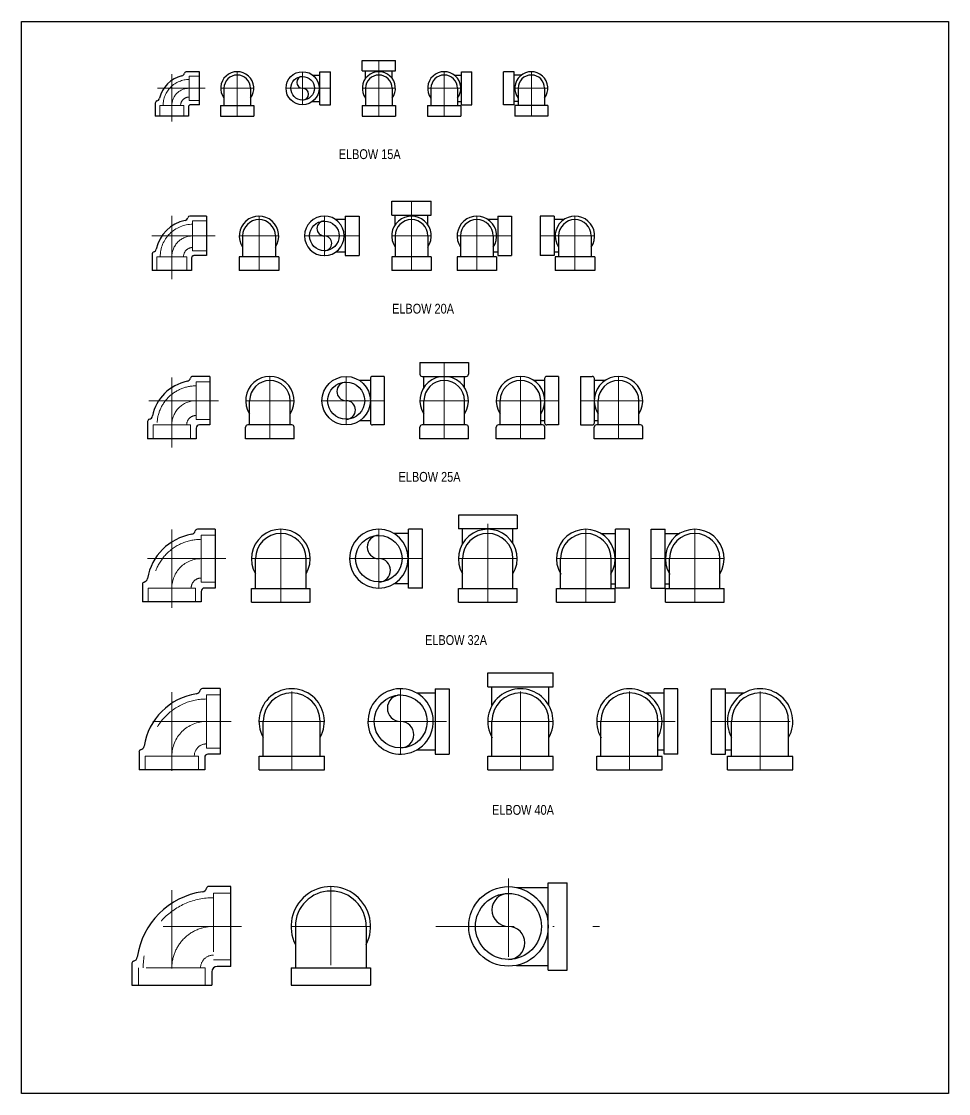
# Model space of a CAD drawing. Extents: x 0 to 90799, y 0 to 77868.
# Drawn here: x 2236 to 3087, y 58801 to 59785 of the extents above; entities that cross this region are included whole.
import ezdxf
from ezdxf.enums import TextEntityAlignment as Align

# ---------------------------------------------------------------- set-up
doc = ezdxf.new("R2010")
doc.units = 0
doc.header["$LTSCALE"] = 30
doc.header["$MEASUREMENT"] = 0
doc.linetypes.add('DGN Style 2', pattern=[3, 1.8, -1.2])
doc.linetypes.add('DGN Style 4', pattern=[4.8, 2.4, -1.2, 0, -1.2])
for name, color, linetype, lineweight in [('L(c)', 1, 'DGN Style 4', 5), ('L(hid)', 2, 'DGN Style 2', 5), ('L(txt)', 2, 'Continuous', 13)]:
    doc.layers.add(name, color=color, linetype=linetype, lineweight=lineweight)
doc.styles.add('Style-ENGINEERING', font='ENGINEERING.shx')

msp = doc.modelspace()

# ---------------------------------------------------------------- linework, layer by layer
for p, q in [((2235.99, 58800.83), (2235.99, 59784.86)), ((2235.99, 59784.86), (3087.04, 59784.86)), ((3087.04, 59784.86), (3087.04, 58800.83)), ((2548.86, 59749.04), (2579.26, 59749.04)), ((2548.86, 59739.44), (2548.86, 59749.04)), ((2579.26, 59739.44), (2579.26, 59749.04)), ((2399.56, 59738.74), (2387.67, 59738.74)), ((2399.56, 59708.34), (2399.56, 59738.74)), ((2503.19, 59735.69), (2509.96, 59735.69)), ((2509.96, 59708.34), (2509.96, 59738.74)), ((2509.96, 59738.74), (2519.56, 59738.74)), ((2519.56, 59708.34), (2519.56, 59738.74)), ((2548.86, 59739.44), (2579.26, 59739.44)), ((2551.91, 59732.67), (2551.91, 59739.44)), ((2576.21, 59732.67), (2576.21, 59739.44)), ((2633.19, 59735.69), (2639.96, 59735.69)), ((2639.96, 59708.34), (2639.96, 59738.74)), ((2639.96, 59738.74), (2649.56, 59738.74)), ((2649.56, 59708.34), (2649.56, 59738.74)), ((2678.56, 59708.34), (2678.56, 59738.74)), ((2688.16, 59738.74), (2678.56, 59738.74)), ((2688.16, 59708.34), (2688.16, 59738.74)), ((2694.92, 59735.69), (2688.16, 59735.69)), ((2421.91, 59723.54), (2421.91, 59707.64)), ((2446.21, 59723.54), (2446.21, 59707.64)), ((2551.91, 59723.54), (2551.91, 59707.64)), ((2576.21, 59723.54), (2576.21, 59707.64)), ((2611.91, 59723.54), (2611.91, 59707.64)), ((2636.21, 59723.54), (2636.21, 59707.64)), ((2691.91, 59723.54), (2691.91, 59707.64)), ((2716.21, 59723.54), (2716.21, 59707.64)), ((2503.19, 59711.39), (2509.96, 59711.39)), ((2636.21, 59711.39), (2639.96, 59711.39)), ((2691.91, 59711.39), (2688.16, 59711.39)), ((2358.86, 59709.93), (2358.86, 59698.04)), ((2389.26, 59706.34), (2389.26, 59698.04)), ((2399.56, 59708.34), (2391.26, 59708.34)), ((2418.86, 59707.64), (2418.86, 59698.04)), ((2418.86, 59707.64), (2449.26, 59707.64)), ((2449.26, 59707.64), (2449.26, 59698.04)), ((2509.96, 59708.34), (2519.56, 59708.34)), ((2548.86, 59707.64), (2548.86, 59698.04)), ((2548.86, 59707.64), (2579.26, 59707.64)), ((2579.26, 59707.64), (2579.26, 59698.04)), ((2608.86, 59707.64), (2608.86, 59698.04)), ((2608.86, 59707.64), (2639.26, 59707.64)), ((2639.26, 59707.64), (2639.26, 59698.04)), ((2639.96, 59708.34), (2649.56, 59708.34)), ((2688.16, 59708.34), (2678.56, 59708.34)), ((2688.86, 59707.64), (2688.86, 59698.04)), ((2719.26, 59707.64), (2688.86, 59707.64)), ((2719.26, 59707.64), (2719.26, 59698.04)), ((2389.26, 59698.04), (2358.86, 59698.04)), ((2418.86, 59698.04), (2449.26, 59698.04)), ((2548.86, 59698.04), (2579.26, 59698.04)), ((2608.86, 59698.04), (2639.26, 59698.04)), ((2719.26, 59698.04), (2688.86, 59698.04)), ((2575.91, 59619.83), (2612.21, 59619.83)), ((2575.91, 59607.13), (2575.91, 59619.83)), ((2612.21, 59607.13), (2612.21, 59619.83)), ((2405.86, 59606.18), (2390.66, 59606.18)), ((2405.86, 59606.18), (2405.86, 59569.88)), ((2533.16, 59603.03), (2524.26, 59603.03)), ((2533.16, 59606.18), (2533.16, 59569.88)), ((2533.16, 59606.18), (2545.86, 59606.18)), ((2545.86, 59606.18), (2545.86, 59569.88)), ((2575.91, 59607.13), (2612.21, 59607.13)), ((2579.06, 59598.24), (2579.06, 59607.13)), ((2609.06, 59598.26), (2609.06, 59607.13)), ((2673.16, 59603.03), (2664.28, 59603.03)), ((2673.16, 59606.18), (2673.16, 59569.88)), ((2673.16, 59606.18), (2685.86, 59606.18)), ((2685.86, 59606.18), (2685.86, 59569.88)), ((2712.26, 59606.18), (2712.26, 59569.88)), ((2724.96, 59606.18), (2712.26, 59606.18)), ((2724.96, 59606.18), (2724.96, 59569.88)), ((2733.83, 59603.03), (2724.96, 59603.03)), ((2439.06, 59588.03), (2439.06, 59568.93)), ((2469.06, 59588.03), (2469.06, 59568.93)), ((2579.06, 59588.03), (2579.06, 59568.93)), ((2609.06, 59588.03), (2609.06, 59568.93)), ((2639.06, 59588.03), (2639.06, 59568.93)), ((2669.06, 59588.03), (2669.06, 59568.93)), ((2729.06, 59588.03), (2729.06, 59568.93)), ((2759.06, 59588.03), (2759.06, 59568.93)), ((2355.91, 59571.43), (2355.91, 59556.23)), ((2392.21, 59567.88), (2392.21, 59556.23)), ((2405.86, 59569.88), (2394.21, 59569.88)), ((2472.21, 59568.93), (2435.91, 59568.93)), ((2435.91, 59568.93), (2435.91, 59556.23)), ((2472.21, 59568.93), (2472.21, 59556.23)), ((2533.16, 59573.03), (2524.27, 59573.03)), ((2533.16, 59569.88), (2545.86, 59569.88)), ((2612.21, 59568.93), (2575.91, 59568.93)), ((2575.91, 59568.93), (2575.91, 59556.23)), ((2612.21, 59568.93), (2612.21, 59556.23)), ((2672.21, 59568.93), (2635.91, 59568.93)), ((2635.91, 59568.93), (2635.91, 59556.23)), ((2673.16, 59573.03), (2669.06, 59573.03)), ((2672.21, 59568.93), (2672.21, 59556.23)), ((2673.16, 59569.88), (2685.86, 59569.88)), ((2724.96, 59569.88), (2712.26, 59569.88)), ((2729.06, 59573.03), (2724.96, 59573.03)), ((2762.21, 59568.93), (2725.91, 59568.93)), ((2725.91, 59568.93), (2725.91, 59556.23)), ((2762.21, 59568.93), (2762.21, 59556.23)), ((2392.21, 59556.23), (2355.91, 59556.23)), ((2472.21, 59556.23), (2435.91, 59556.23)), ((2612.21, 59556.23), (2575.91, 59556.23)), ((2672.21, 59556.23), (2635.91, 59556.23)), ((2762.21, 59556.23), (2725.91, 59556.23)), ((2601.82, 59471.68), (2646.32, 59471.68)), ((2601.82, 59471.68), (2601.82, 59460.98)), ((2646.32, 59471.68), (2646.32, 59460.98)), ((2408.96, 59459.04), (2393.08, 59459.04)), ((2408.96, 59459.04), (2408.96, 59414.54)), ((2556.26, 59455.38), (2546.26, 59455.38)), ((2556.26, 59457.02), (2556.26, 59438.27)), ((2568.96, 59459.02), (2558.26, 59459.02)), ((2568.96, 59459.02), (2568.96, 59414.52)), ((2603.82, 59458.98), (2644.32, 59458.98)), ((2605.46, 59449), (2605.46, 59458.98)), ((2642.66, 59448.99), (2642.66, 59458.98)), ((2716.26, 59455.38), (2706.27, 59455.38)), ((2716.26, 59457.02), (2716.26, 59438.24)), ((2728.96, 59459.02), (2718.26, 59459.02)), ((2728.96, 59459.02), (2728.96, 59414.52)), ((2749.16, 59459.02), (2749.16, 59414.52)), ((2749.16, 59459.02), (2759.86, 59459.02)), ((2761.86, 59457.02), (2761.86, 59438.24)), ((2771.82, 59455.38), (2761.86, 59455.38)), ((2445.46, 59414.58), (2445.46, 59436.78)), ((2482.66, 59414.58), (2482.66, 59436.78)), ((2605.46, 59414.58), (2605.46, 59436.78)), ((2642.66, 59414.58), (2642.66, 59436.78)), ((2675.46, 59414.58), (2675.46, 59436.78)), ((2712.66, 59414.58), (2712.66, 59436.78)), ((2765.46, 59414.58), (2765.46, 59436.78)), ((2802.66, 59414.58), (2802.66, 59436.78)), ((2556.26, 59435.29), (2556.26, 59416.52)), ((2716.26, 59435.31), (2716.26, 59416.52)), ((2761.86, 59435.31), (2761.86, 59416.52)), ((2351.8, 59417.76), (2351.8, 59401.88)), ((2556.26, 59418.18), (2546.27, 59418.18)), ((2716.26, 59418.18), (2712.66, 59418.18)), ((2765.46, 59418.18), (2761.86, 59418.18)), ((2396.3, 59411.54), (2396.3, 59401.88)), ((2408.96, 59414.54), (2399.3, 59414.54)), ((2441.8, 59401.88), (2441.8, 59412.58)), ((2484.3, 59414.58), (2443.8, 59414.58)), ((2481.3, 59414.58), (2446.8, 59414.58)), ((2486.3, 59401.88), (2486.3, 59412.58)), ((2568.96, 59414.52), (2558.26, 59414.52)), ((2601.8, 59401.88), (2601.8, 59412.58)), ((2644.3, 59414.58), (2603.8, 59414.58)), ((2646.3, 59401.88), (2646.3, 59412.58)), ((2671.8, 59401.88), (2671.8, 59412.58)), ((2714.3, 59414.58), (2673.8, 59414.58)), ((2716.3, 59401.88), (2716.3, 59412.58)), ((2728.96, 59414.52), (2718.26, 59414.52)), ((2749.16, 59414.52), (2759.86, 59414.52)), ((2761.8, 59401.88), (2761.8, 59412.58)), ((2804.3, 59414.58), (2763.8, 59414.58)), ((2806.3, 59401.88), (2806.3, 59412.58)), ((2396.3, 59401.88), (2351.8, 59401.88)), ((2486.3, 59401.88), (2441.8, 59401.88)), ((2646.3, 59401.88), (2601.8, 59401.88)), ((2716.3, 59401.88), (2671.8, 59401.88)), ((2806.3, 59401.88), (2761.8, 59401.88)), ((2691.06, 59331.79), (2637.06, 59331.79)), ((2637.06, 59331.79), (2637.06, 59319.09)), ((2691.06, 59331.79), (2691.06, 59319.09)), ((2413.76, 59318.79), (2397.49, 59318.79)), ((2413.76, 59318.79), (2413.76, 59264.79)), ((2591.36, 59264.79), (2591.36, 59318.79)), ((2604.06, 59318.79), (2591.36, 59318.79)), ((2604.06, 59264.79), (2604.06, 59318.79)), ((2691.06, 59319.09), (2637.06, 59319.09)), ((2640.91, 59305.65), (2640.91, 59319.09)), ((2687.21, 59305.69), (2687.21, 59319.09)), ((2781.36, 59264.79), (2781.36, 59318.79)), ((2794.06, 59318.79), (2781.36, 59318.79)), ((2794.06, 59264.79), (2794.06, 59318.79)), ((2814.06, 59264.79), (2814.06, 59318.79)), ((2814.06, 59318.79), (2826.76, 59318.79)), ((2826.76, 59264.79), (2826.76, 59318.79)), ((2591.36, 59314.94), (2577.95, 59314.94)), ((2767.95, 59314.94), (2781.36, 59314.94)), ((2826.76, 59314.94), (2840.18, 59314.94)), ((2450.91, 59264.49), (2450.91, 59291.79)), ((2497.21, 59264.49), (2497.21, 59291.79)), ((2640.91, 59264.49), (2640.91, 59291.79)), ((2687.21, 59264.49), (2687.21, 59291.79)), ((2730.91, 59264.49), (2730.91, 59291.79)), ((2777.21, 59264.49), (2777.21, 59291.79)), ((2830.91, 59264.49), (2830.91, 59291.79)), ((2877.21, 59264.49), (2877.21, 59291.79)), ((2347.06, 59268.36), (2347.06, 59252.09)), ((2591.36, 59268.64), (2577.95, 59268.64)), ((2777.21, 59268.64), (2781.36, 59268.64)), ((2826.76, 59268.64), (2830.91, 59268.64)), ((2401.06, 59261.79), (2401.06, 59252.09)), ((2413.76, 59264.79), (2404.06, 59264.79)), ((2447.06, 59264.49), (2501.06, 59264.49)), ((2447.06, 59251.79), (2447.06, 59264.49)), ((2501.06, 59251.79), (2501.06, 59264.49)), ((2604.06, 59264.79), (2591.36, 59264.79)), ((2637.06, 59264.49), (2691.06, 59264.49)), ((2637.06, 59251.79), (2637.06, 59264.49)), ((2691.06, 59251.79), (2691.06, 59264.49)), ((2727.06, 59264.49), (2781.06, 59264.49)), ((2727.06, 59251.79), (2727.06, 59264.49)), ((2781.06, 59251.79), (2781.06, 59264.49)), ((2794.06, 59264.79), (2781.36, 59264.79)), ((2814.06, 59264.79), (2826.76, 59264.79)), ((2827.06, 59264.49), (2881.06, 59264.49)), ((2827.06, 59251.79), (2827.06, 59264.49)), ((2881.06, 59251.79), (2881.06, 59264.49)), ((2401.06, 59252.09), (2347.06, 59252.09)), ((2447.06, 59251.79), (2501.06, 59251.79)), ((2637.06, 59251.79), (2691.06, 59251.79)), ((2727.06, 59251.79), (2781.06, 59251.79)), ((2827.06, 59251.79), (2881.06, 59251.79)), ((2664.06, 59186.87), (2724.06, 59186.87)), ((2664.06, 59174.17), (2664.06, 59186.87)), ((2724.06, 59174.17), (2724.06, 59186.87)), ((2418.56, 59172.52), (2402.08, 59172.52)), ((2418.56, 59172.52), (2418.56, 59112.22)), ((2615.86, 59172.37), (2615.86, 59112.37)), ((2615.86, 59172.37), (2628.56, 59172.37)), ((2628.56, 59172.37), (2628.56, 59112.37)), ((2664.06, 59174.17), (2724.06, 59174.17)), ((2667.86, 59157), (2667.86, 59174.17)), ((2720.26, 59156.97), (2720.26, 59174.17)), ((2825.86, 59112.37), (2825.86, 59172.37)), ((2838.56, 59172.37), (2825.86, 59172.37)), ((2838.56, 59112.37), (2838.56, 59172.37)), ((2869.56, 59112.37), (2869.56, 59172.37)), ((2869.56, 59172.37), (2882.26, 59172.37)), ((2882.26, 59112.37), (2882.26, 59172.37)), ((2598.68, 59168.57), (2615.86, 59168.57)), ((2808.66, 59168.57), (2825.86, 59168.57)), ((2882.26, 59168.57), (2899.43, 59168.57)), ((2457.86, 59110.57), (2457.86, 59142.37)), ((2510.26, 59110.57), (2510.26, 59142.37)), ((2667.86, 59110.57), (2667.86, 59142.37)), ((2720.26, 59110.57), (2720.26, 59142.37)), ((2767.86, 59110.57), (2767.86, 59142.37)), ((2820.26, 59110.57), (2820.26, 59142.37)), ((2887.86, 59110.57), (2887.86, 59142.37)), ((2940.26, 59110.57), (2940.26, 59142.37)), ((2343.91, 59114.35), (2343.91, 59097.87)), ((2418.56, 59112.22), (2407.21, 59112.22)), ((2598.66, 59116.17), (2615.86, 59116.17)), ((2615.86, 59112.37), (2628.56, 59112.37)), ((2820.26, 59116.17), (2825.86, 59116.17)), ((2838.56, 59112.37), (2825.86, 59112.37)), ((2869.56, 59112.37), (2882.26, 59112.37)), ((2882.26, 59116.17), (2887.86, 59116.17)), ((2404.21, 59109.22), (2404.21, 59097.87)), ((2454.06, 59110.57), (2514.06, 59110.57)), ((2454.06, 59097.87), (2454.06, 59110.57)), ((2514.06, 59097.87), (2514.06, 59110.57)), ((2664.06, 59110.57), (2724.06, 59110.57)), ((2664.06, 59097.87), (2664.06, 59110.57)), ((2724.06, 59097.87), (2724.06, 59110.33)), ((2764.06, 59110.57), (2824.06, 59110.57)), ((2764.06, 59097.87), (2764.06, 59110.57)), ((2824.06, 59097.87), (2824.06, 59110.33)), ((2884.06, 59110.57), (2944.06, 59110.57)), ((2884.06, 59097.87), (2884.06, 59110.57)), ((2944.06, 59097.87), (2944.06, 59110.33)), ((2404.21, 59097.87), (2343.91, 59097.87)), ((2454.06, 59097.87), (2514.06, 59097.87)), ((2664.06, 59097.87), (2724.06, 59097.87)), ((2764.06, 59097.87), (2824.06, 59097.87)), ((2884.06, 59097.87), (2944.06, 59097.87)), ((2719.53, 58994.39), (2737.02, 58994.39)), ((2719.53, 58914.09), (2719.53, 58994.39)), ((2737.02, 58914.09), (2737.02, 58994.39)), ((2428.06, 58990.89), (2407.88, 58990.89)), ((2428.06, 58917.59), (2428.06, 58990.89)), ((2690.38, 58989.99), (2719.53, 58989.99)), ((2487.46, 58954.24), (2487.46, 58916.14)), ((2552.46, 58954.24), (2552.46, 58916.14)), ((2337.41, 58920.42), (2337.41, 58900.24)), ((2428.06, 58917.59), (2415.71, 58917.59)), ((2483.46, 58916.14), (2483.46, 58900.24)), ((2483.46, 58916.14), (2556.46, 58916.14)), ((2556.46, 58916.14), (2556.46, 58900.24)), ((2690.38, 58918.49), (2719.53, 58918.49)), ((2719.53, 58914.09), (2737.02, 58914.09)), ((2410.71, 58912.59), (2410.71, 58900.24)), ((2337.41, 58900.24), (2410.71, 58900.24)), ((2483.46, 58900.24), (2556.46, 58900.24)), ((3087.04, 58800.83), (2235.99, 58800.83))]:
    msp.add_line(p, q)
for centre, radius in [((2494.06, 59723.54), 15.2), ((2494.06, 59723.54), 10.85), ((2514.06, 59588.03), 13.6), ((2534.06, 59436.78), 22.25), ((2534.06, 59436.78), 17), ((2564.06, 59291.79), 21.35), ((2584.06, 59142.37), 24.3), ((2683.02, 58954.24), 36.5), ((2683.02, 58954.24), 30.25)]:
    msp.add_circle(centre, radius)
for centre, radius, start, end in [((2389.95, 59707.64), 28.05, 103.72495, 166.27505), ((2382.5, 59738.15), 3.35, 283.72495, 344.79235), ((2387.67, 59736.74), 2, 90, 164.79235), ((2434.06, 59723.54), 15.2, 323.06732, 216.93268), ((2434.06, 59723.54), 12.15, 0, 180), ((2494.06, 59728.96), 5.42, 90, 270), ((2564.06, 59723.54), 15.2, 323.06732, 216.93268), ((2564.06, 59723.54), 12.15, 0, 180), ((2624.06, 59723.54), 15.2, 323.06732, 216.93268), ((2624.06, 59723.54), 12.15, 0, 180), ((2704.06, 59723.54), 15.2, 323.06895, 216.9343), ((2704.06, 59723.54), 12.15, 0, 180), ((2494.06, 59718.11), 5.42, 270, 90), ((2360.85, 59709.93), 2, 105.20765, 180), ((2359.45, 59715.09), 3.35, 285.20765, 346.27505), ((2391.25, 59706.34), 2, 90, 180), ((2385.43, 59605.64), 3.42, 281.87381, 344.29413), ((2390.65, 59604.17), 2, 90, 164.29413), ((2454.05, 59588.02), 18.15, 325.75745, 214.28664), ((2454.06, 59588.03), 15, 0, 180), ((2514.05, 59588.03), 18.15, 270.41926, 269.64513), ((2594.06, 59588.03), 18.15, 325.71018, 214.23937), ((2594.06, 59588.03), 15, 0, 180), ((2654.06, 59588.03), 18.15, 325.74612, 214.27532), ((2654.06, 59588.03), 15, 0, 180), ((2744.05, 59588.03), 18.15, 325.75912, 214.28831), ((2744.06, 59588.03), 15, 0, 180), ((2393.15, 59568.92), 34.1, 101.87381, 168.12619), ((2514.06, 59594.83), 6.8, 90, 270), ((2514.06, 59581.23), 6.8, 270, 90), ((2357.9, 59571.42), 2, 105.70588, 180), ((2356.43, 59576.64), 3.42, 285.70587, 348.12619), ((2394.2, 59567.87), 2, 90, 180), ((2387.3, 59458.43), 3.96, 281.54741, 346.37444), ((2393.09, 59457.03), 2, 90, 166.37444), ((2464.06, 59436.78), 22.25, 326.72691, 213.29607), ((2464.06, 59436.78), 18.6, 0, 180), ((2558.26, 59457.02), 2, 90, 180), ((2624.05, 59436.78), 22.25, 326.73506, 213.30421), ((2603.81, 59460.99), 2, 180, 270), ((2624.06, 59436.78), 18.6, 0, 180), ((2644.31, 59460.99), 2, 270, 0), ((2694.05, 59436.78), 22.25, 326.74618, 213.31532), ((2694.06, 59436.78), 18.6, 0, 180), ((2718.25, 59457.04), 2, 90, 180), ((2759.88, 59457.04), 2, 0, 90), ((2784.04, 59436.79), 22.25, 326.78973, 213.35875), ((2784.06, 59436.78), 18.6, 0, 180), ((2396.26, 59414.58), 40.8, 101.54741, 168.45259), ((2534.06, 59445.28), 8.5, 90, 270), ((2534.06, 59428.28), 8.5, 270, 90), ((2353.81, 59417.75), 2, 103.62556, 180), ((2352.4, 59423.54), 3.96, 283.62556, 348.45259), ((2558.26, 59416.52), 2, 180, 270), ((2718.25, 59416.54), 2, 180, 270), ((2759.88, 59416.54), 2, 270, 0), ((2399.31, 59411.53), 3, 90, 180), ((2443.8, 59412.58), 2, 90, 180), ((2484.3, 59412.58), 2, 0, 90), ((2603.8, 59412.58), 2, 90, 180), ((2644.3, 59412.58), 2, 0, 90), ((2673.8, 59412.58), 2, 90, 180), ((2714.3, 59412.58), 2, 0, 90), ((2763.79, 59412.58), 2, 90, 180), ((2804.29, 59412.58), 2, 0, 90), ((2397.48, 59316.78), 2, 90, 166.38602), ((2474.06, 59291.78), 27, 328.99705, 210.94358), ((2564.06, 59291.79), 27, 0.13298, 359.98156), ((2664.07, 59291.78), 27, 328.98524, 210.93174), ((2754.07, 59291.78), 27, 328.41183, 211.58219), ((2854.06, 59291.78), 27, 328.41183, 211.58219), ((2401.06, 59264.78), 50.15, 100.12073, 169.87927), ((2391.52, 59318.23), 4.14, 280.12073, 346.38602), ((2474.06, 59291.79), 23.15, 0, 180), ((2564.06, 59302.46), 10.67, 90, 270), ((2664.06, 59291.79), 23.15, 0, 180), ((2754.06, 59291.79), 23.15, 0, 180), ((2854.06, 59291.79), 23.15, 0, 180), ((2564.06, 59281.11), 10.68, 270, 90), ((2349.06, 59268.35), 2, 103.61398, 180), ((2347.61, 59274.32), 4.14, 283.61398, 349.87927), ((2404.06, 59261.78), 3, 90, 180), ((2396.03, 59172.02), 4.22, 279.08079, 346.1383), ((2402.07, 59170.53), 2, 90, 166.1383), ((2484.05, 59142.38), 30, 330.86158, 209.1649), ((2584.06, 59142.38), 30, 120.39918, 119.93118), ((2694.05, 59142.37), 30, 330.07224, 209.93118), ((2794.04, 59142.37), 30, 330.07224, 209.93118), ((2914.04, 59142.37), 30, 330.90468, 209.20791), ((2405.85, 59110.58), 58, 99.08079, 170.91921), ((2484.06, 59142.37), 26.2, 0, 180), ((2584.06, 59154.52), 12.15, 90, 270), ((2694.06, 59142.37), 26.2, 0, 180), ((2794.06, 59142.37), 26.2, 0, 180), ((2914.06, 59142.37), 26.2, 0, 180), ((2584.06, 59130.22), 12.15, 270, 90), ((2345.9, 59114.36), 2, 103.8617, 180), ((2344.41, 59120.4), 4.22, 283.8617, 350.91921), ((2407.2, 59109.23), 3, 90, 180), ((2412.16, 58916.13), 70.55, 98.09812, 171.90311), ((2401.6, 58990.4), 4.46, 278.09812, 346.50925), ((2407.88, 58988.89), 2, 90, 166.50925), ((2519.96, 58954.24), 36.5, 332.92493, 207.07507), ((2519.96, 58954.24), 32.5, 0, 180), ((2683.02, 58969.36), 15.12, 90, 270), ((2683.02, 58939.11), 15.12, 270, 90), ((2337.9, 58926.7), 4.46, 283.4783, 351.90311), ((2339.41, 58920.42), 2, 103.4783, 180), ((2415.71, 58912.59), 5, 90, 180)]:
    msp.add_arc(centre, radius, start, end)
at = {"layer": 'L(c)'}
for p, q in [((2564.06, 59749.04), (2564.06, 59698.04)), ((2374.06, 59736.61), (2374.06, 59693.04)), ((2434.06, 59738.6), (2434.06, 59698.04)), ((2494.06, 59738.49), (2494.06, 59708.39)), ((2624.06, 59738.6), (2624.06, 59698.04)), ((2704.06, 59738.6), (2704.06, 59698.04)), ((2404.56, 59723.54), (2360.99, 59723.54)), ((2419.04, 59723.54), (2449.21, 59723.54)), ((2479.14, 59723.54), (2519.56, 59723.54)), ((2548.91, 59723.54), (2579.2, 59723.54)), ((2609.04, 59723.54), (2639.21, 59723.54)), ((2719.08, 59723.54), (2688.91, 59723.54)), ((2594.06, 59556.23), (2594.06, 59619.83)), ((2374.06, 59606.45), (2374.06, 59548.23)), ((2454.06, 59605.82), (2454.06, 59556.23)), ((2514.06, 59605.82), (2514.06, 59569.9)), ((2654.06, 59606.18), (2654.06, 59556.23)), ((2744.06, 59606.18), (2744.06, 59556.23)), ((2413.86, 59588.03), (2355.64, 59588.03)), ((2472.11, 59588.03), (2436.19, 59588.03)), ((2545.86, 59588.03), (2496.19, 59588.03)), ((2576.01, 59588.03), (2611.93, 59588.03)), ((2685.86, 59588.03), (2635.91, 59588.03)), ((2762.2, 59588.03), (2712.26, 59588.03)), ((2624.06, 59401.88), (2624.06, 59471.68)), ((2374.06, 59458.04), (2374.06, 59393.88)), ((2464.06, 59401.88), (2464.06, 59459.03)), ((2534.06, 59459.03), (2534.06, 59414.57)), ((2694.06, 59401.88), (2694.06, 59459.03)), ((2784.06, 59401.88), (2784.06, 59459.04)), ((2416.96, 59436.78), (2352.8, 59436.78)), ((2486.31, 59436.78), (2441.81, 59436.78)), ((2568.96, 59436.78), (2511.81, 59436.78)), ((2646.3, 59436.78), (2601.8, 59436.78)), ((2728.96, 59436.78), (2671.8, 59436.78)), ((2806.29, 59436.78), (2749.16, 59436.78)), ((2664.06, 59251.79), (2664.06, 59331.79)), ((2374.06, 59318.54), (2374.06, 59242.09)), ((2474.06, 59251.79), (2474.06, 59318.74)), ((2564.06, 59264.49), (2564.06, 59318.53)), ((2754.06, 59251.79), (2754.06, 59318.78)), ((2854.06, 59251.79), (2854.06, 59318.78)), ((2423.76, 59291.79), (2347.31, 59291.79)), ((2447.14, 59291.79), (2500.99, 59291.79)), ((2604.06, 59291.79), (2537.14, 59291.79)), ((2637.07, 59291.79), (2691.07, 59291.79)), ((2727.07, 59291.79), (2794.06, 59291.79)), ((2814.06, 59291.79), (2881.06, 59291.79)), ((2694.06, 59097.87), (2694.06, 59186.87)), ((2484.06, 59097.87), (2484.06, 59172.38)), ((2584.06, 59172.38), (2584.06, 59112.38)), ((2794.06, 59097.87), (2794.06, 59172.11)), ((2914.06, 59097.87), (2914.06, 59172.11)), ((2374.06, 59169.12), (2374.06, 59087.87)), ((2428.56, 59142.37), (2347.31, 59142.37)), ((2454.05, 59142.37), (2514.05, 59142.37)), ((2554.06, 59142.37), (2628.56, 59142.37)), ((2664.06, 59142.37), (2724.06, 59142.37)), ((2764.06, 59142.37), (2838.56, 59142.37)), ((2869.56, 59142.37), (2944.06, 59142.37)), ((2683.02, 58998.36), (2683.02, 58900.24)), ((2374.06, 58987.46), (2374.06, 58890.24)), ((2519.96, 58990.74), (2519.96, 58900.24)), ((2438.06, 58954.24), (2343.43, 58954.24)), ((2483.46, 58954.24), (2556.46, 58954.24)), ((2616.34, 58954.24), (2766.58, 58954.24))]:
    msp.add_line(p, q, dxfattribs=at)
for centre, radius, start in [((2389.95, 59707.64), 15.9, 89.99893), ((2393.15, 59568.92), 19.1, 89.99893), ((2396.26, 59414.58), 22.2, 89.99893), ((2401.06, 59264.78), 27, 89.99893), ((2405.85, 59110.58), 31.8, 89.99893), ((2412.16, 58916.13), 38.1, 90.00988)]:
    msp.add_arc(centre, radius, start, 180, dxfattribs=at)
at = {"layer": 'L(hid)'}
for p, q in [((2389.96, 59734.64), (2389.96, 59712.44)), ((2399.56, 59734.64), (2389.96, 59734.64)), ((2399.56, 59712.44), (2389.96, 59712.44)), ((2385.16, 59707.64), (2362.96, 59707.64)), ((2362.96, 59707.64), (2362.96, 59698.04)), ((2385.16, 59707.64), (2385.16, 59698.04)), ((2393.16, 59601.88), (2393.16, 59574.18)), ((2405.86, 59601.88), (2393.16, 59601.88)), ((2405.86, 59574.18), (2393.16, 59574.18)), ((2387.91, 59568.93), (2360.21, 59568.93)), ((2360.21, 59568.93), (2360.21, 59556.23)), ((2387.91, 59568.93), (2387.91, 59556.23)), ((2396.26, 59454.04), (2396.26, 59419.54)), ((2408.96, 59454.04), (2396.26, 59454.04)), ((2408.96, 59419.54), (2396.26, 59419.54)), ((2391.3, 59414.58), (2356.8, 59414.58)), ((2356.8, 59414.58), (2356.8, 59401.88)), ((2391.3, 59414.58), (2391.3, 59401.88)), ((2401.06, 59313.39), (2401.06, 59270.19)), ((2413.76, 59313.39), (2401.06, 59313.39)), ((2413.76, 59270.19), (2401.06, 59270.19)), ((2395.66, 59264.79), (2352.46, 59264.79)), ((2352.46, 59264.79), (2352.46, 59252.09)), ((2395.66, 59264.79), (2395.66, 59252.09)), ((2405.86, 59166.92), (2405.86, 59117.82)), ((2418.56, 59166.92), (2405.86, 59166.92)), ((2418.56, 59117.82), (2405.86, 59117.82)), ((2398.61, 59110.57), (2349.51, 59110.57)), ((2349.51, 59110.57), (2349.51, 59097.87)), ((2398.61, 59110.57), (2398.61, 59097.87)), ((2428.06, 58984.79), (2412.16, 58984.79)), ((2412.16, 58984.79), (2412.16, 58923.69)), ((2428.06, 58923.69), (2412.16, 58923.69)), ((2404.61, 58916.14), (2343.51, 58916.14)), ((2343.51, 58916.14), (2343.51, 58900.24)), ((2404.61, 58916.14), (2404.61, 58900.24))]:
    msp.add_line(p, q, dxfattribs=at)
for centre, radius, start in [((2389.95, 59707.64), 23.95, 89.99893), ((2389.95, 59707.64), 7.85, 89.99893), ((2393.15, 59568.92), 29.8, 89.99893), ((2393.15, 59568.92), 8.4, 89.99893), ((2396.26, 59414.58), 35.8, 89.99893), ((2396.26, 59414.58), 8.6, 89.99893), ((2401.06, 59264.78), 44.75, 89.99893), ((2401.06, 59264.78), 9.25, 89.99893), ((2405.85, 59110.58), 52.4, 89.99893), ((2405.85, 59110.58), 11.2, 89.99893), ((2412.16, 58916.13), 64.45, 90), ((2412.16, 58916.13), 11.75, 90)]:
    msp.add_arc(centre, radius, start, 180, dxfattribs=at)

# ---------------------------------------------------------------- texts
at = {"layer": 'L(txt)', "style": 'Style-ENGINEERING', "width": 0.833333}
for s, p in [('ELBOW 15A', (2555.66, 59663.04)), ('ELBOW 20A', (2604.61, 59521.23)), ('ELBOW 25A', (2610.61, 59366.88)), ('ELBOW 32A', (2634.91, 59217.09)), ('ELBOW 40A', (2696.36, 59061.19))]:
    msp.add_text(s, height=9, dxfattribs=at).set_placement(p, align=Align.MIDDLE_CENTER)

doc.saveas('drawing.dxf')
